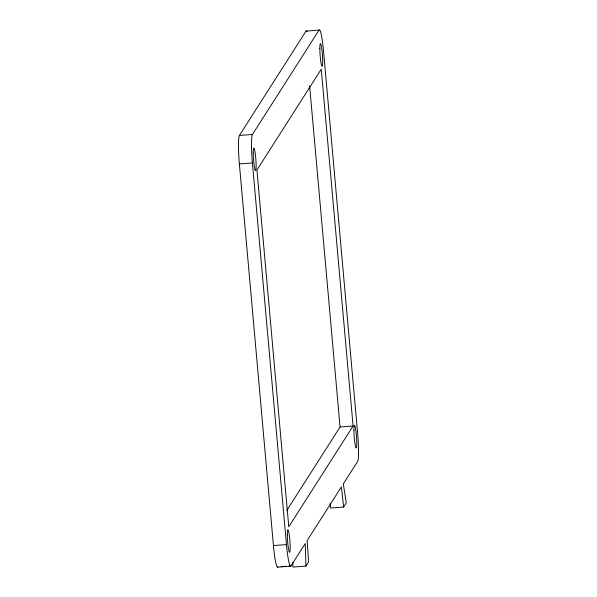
<?xml version="1.0" encoding="UTF-8"?>
<svg xmlns="http://www.w3.org/2000/svg" width="597" height="597" viewBox="0 0 597 597"><rect width="100%" height="100%" fill="white"/><g stroke="black" fill="none" stroke-linecap="round" stroke-linejoin="round"><path stroke-width="0.9" d="M277.941 566.896A25.216 2.567 85.7 0 1 273.441 545.583L239.375 163.914A25.216 2.567 85.7 0 1 239.434 135.444L306.03 31.089L319.059 30.104A25.216 2.567 85.7 0 1 323.559 51.417L357.625 433.086A25.216 2.567 85.7 0 1 357.566 461.556L343.297 483.921L346.29 502.868L343.626 507.047L330.596 508.025L330.089 503.45M289.232 566.046L290.97 565.911A25.216 2.567 85.7 0 1 286.463 544.598L252.404 162.936A25.216 2.567 85.7 0 1 252.464 134.467L319.059 30.104M286.717 510.584L340.059 426.989L309.627 86.005M353.088 426.004L288.784 526.785L256.941 170.011L321.246 69.23L353.088 426.004L340.059 426.989M290.97 565.911L305.239 543.554L305.948 566.083L292.926 567.068L292.776 562.561M305.948 566.083L308.612 561.911L307.142 540.569L341.394 486.898L343.626 507.047M239.434 135.444L252.464 134.467M239.375 163.914L252.404 162.936M273.441 545.583L286.463 544.598M281.418 566.635L286.627 566.24M277.627 567.15L290.657 566.172M306.03 31.089A25.216 2.567 85.7 0 1 307.074 31.611M287.321 534.845A11.35 1.157 85.7 0 0 289.53 552.322A11.35 1.157 85.7 0 0 289.403 535.897A11.35 1.157 85.7 0 0 287.321 534.845M353.909 430.161A11.35 1.157 85.7 0 0 356.081 447.937A11.35 1.157 85.7 0 0 356.036 431.892A11.35 1.157 85.7 0 0 353.909 430.161M319.843 48.558A11.35 1.157 85.7 0 0 322.022 66.274A11.35 1.157 85.7 0 0 321.97 50.155A11.35 1.157 85.7 0 0 319.843 48.558M253.255 153.183A11.35 1.157 85.7 0 0 255.464 170.652A11.35 1.157 85.7 0 0 255.337 154.227A11.35 1.157 85.7 0 0 253.255 153.183"/></g></svg>
